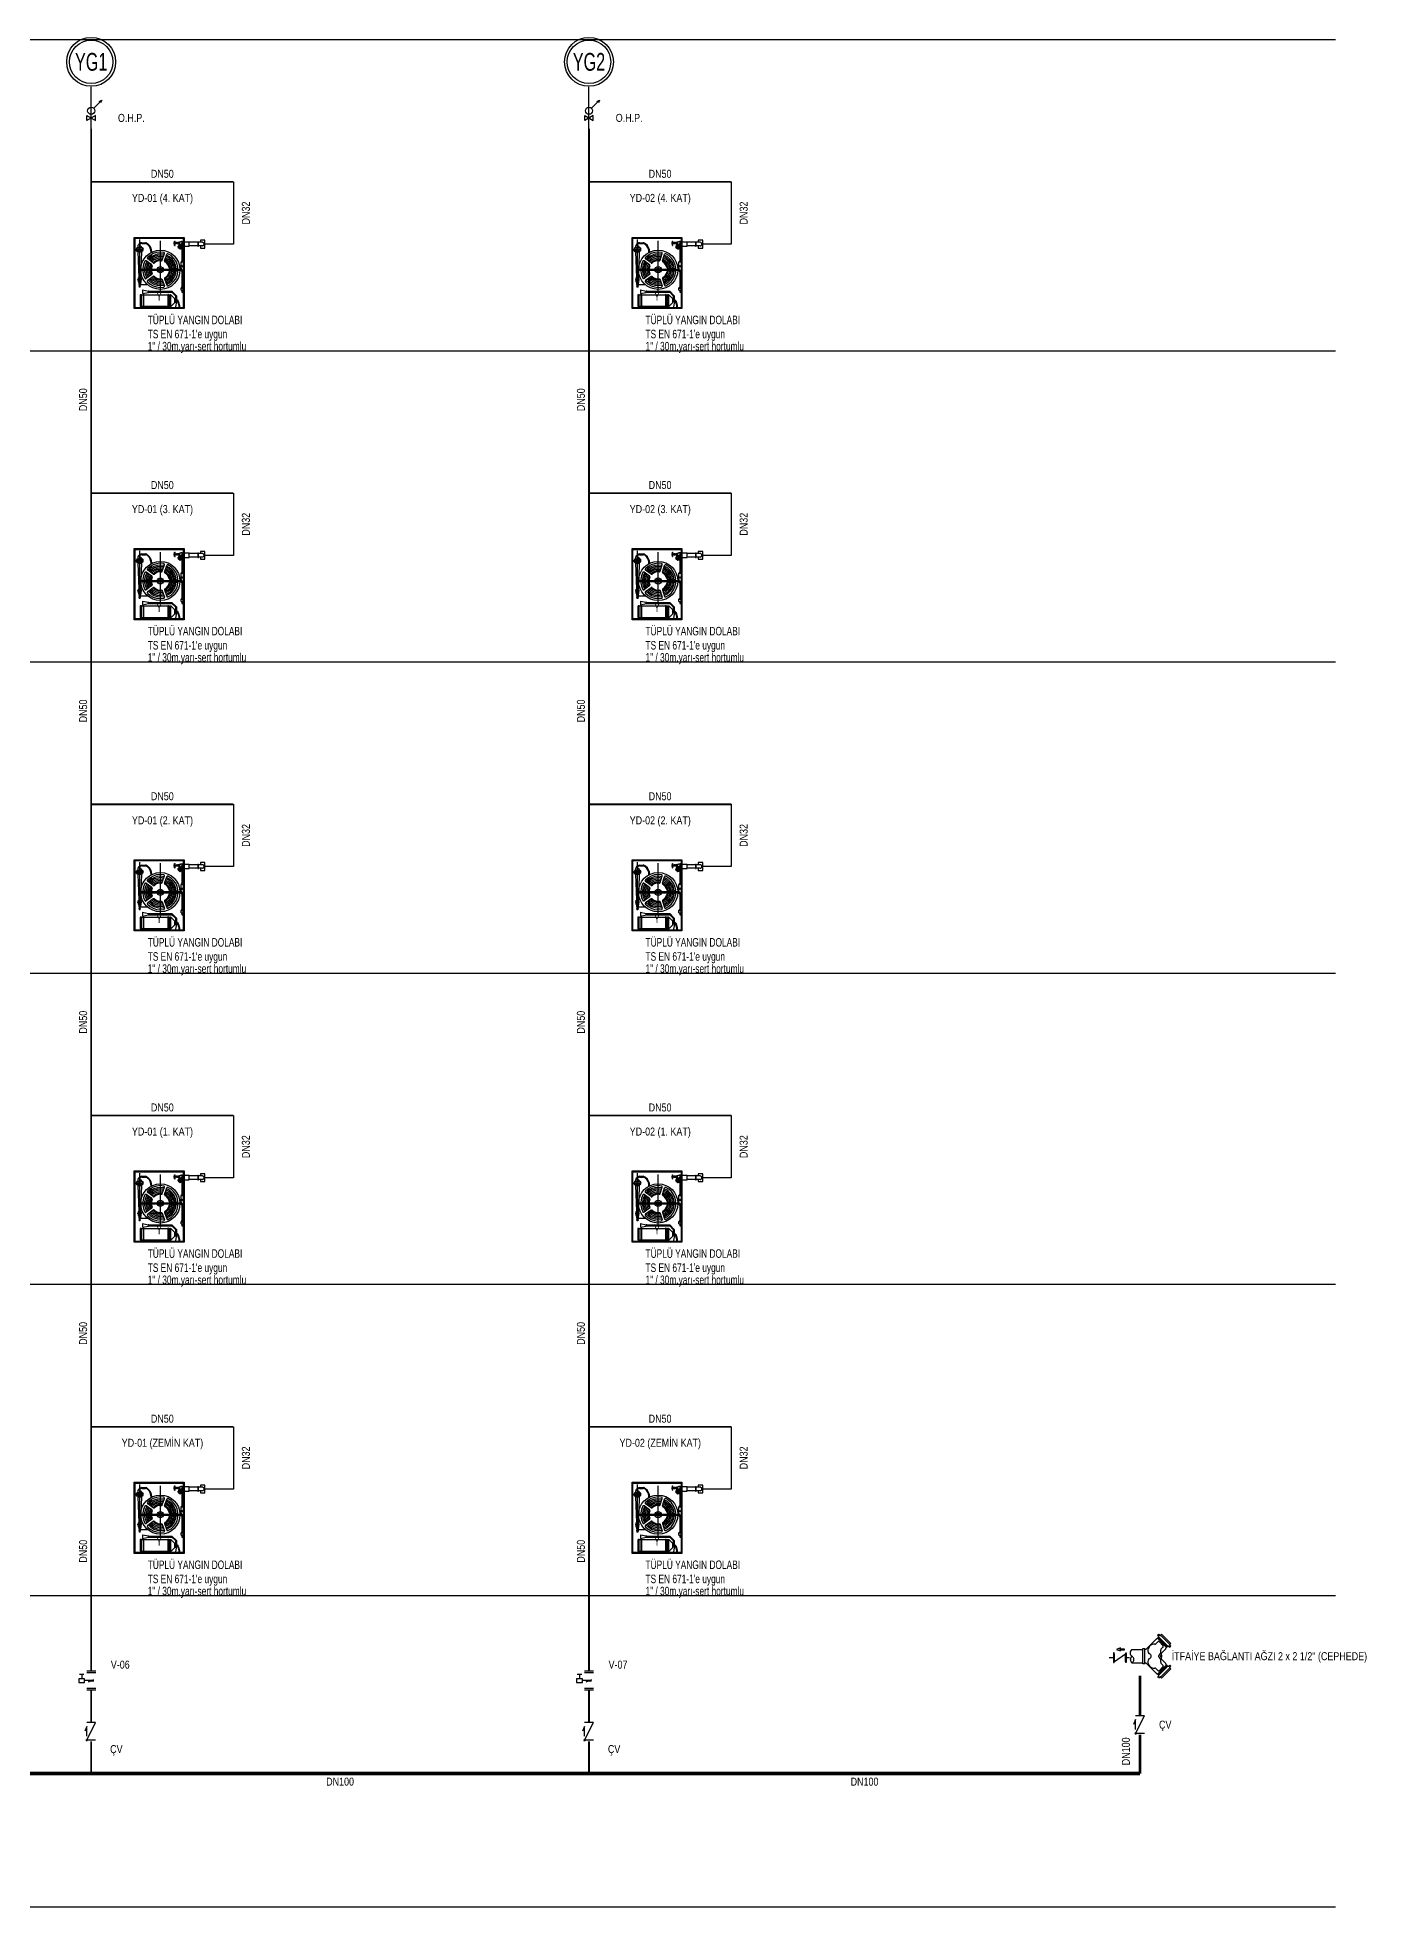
# Model space of a CAD drawing. Header units: centimetres. Extents: x -580 to 3890, y -1115 to 2015.
# Drawn here: x 1619 to 3115, y -351 to 1752 of the extents above; entities that cross this region are included whole.
import ezdxf
from ezdxf.enums import TextEntityAlignment as Align

# ---------------------------------------------------------------- set-up
doc = ezdxf.new("R2010")
doc.units = ezdxf.units.CM
for name, color, linetype in [('MTY-PISSU-KOLONNO', 211, 'Continuous'), ('MTY-VANA', 1, 'Continuous'), ('ROTAS-YANGIN-ANA-BORU', 1, 'Continuous'), ('ROTAS-YANGIN-DOLAP-BORU', 1, 'Continuous'), ('ROTAS-YANGIN-SEMA-BALON', 6, 'Continuous'), ('ROTAS-YANGIN-SEMA-CAP', 3, 'Continuous'), ('ROTAS-YANGIN-SEMA-KAT', 8, 'Continuous'), ('ROTAS-YANGIN-SEMA-NO', 1, 'Continuous'), ('ROTAS-YANGIN-SEMA-YAZI', 7, 'Continuous'), ('ROTAS-YANGIN-SEMBOL', 10, 'Continuous')]:
    doc.layers.add(name, color=color, linetype=linetype)
doc.styles.add('ANOTATIVO', font='arial.ttf')
doc.styles.add('CAP', font='wturkce.SHX', dxfattribs={"width": 0.65})
doc.styles.add('ROTAS', font='arial.ttf')

# ---------------------------------------------------------------- blocks, each defined once
blk = doc.blocks.new('MTY-CEKVALF VANA')
at = {"layer": 'MTY-VANA'}
h = blk.add_hatch(color=256, dxfattribs=at)
edge = h.paths.add_edge_path()
edge.add_arc((-10, 5), 1.41, 180, 540, ccw=False)
for p, q in [((-10, -5), (-10, 5)), ((-10, 5), (10, -5)), ((-5.6, 5), (5.6, 5)), ((5.6, 5), (0, 7.3)), ((10, -5), (10, 5))]:
    blk.add_line(p, q, dxfattribs=at)
at = {"layer": 'MTY-VANA', "style": 'CAP', "width": 0.65}
blk.add_attdef('CAP', text='', height=5, rotation=153.4349, dxfattribs=at).set_placement((0, 0), align=Align.CENTER)
blk = doc.blocks.new('MTY-IZLENEBILIR KELEBEK VANA')
at = {"layer": 'MTY-VANA', "linetype": 'Continuous'}
for p, q in [((-10.7, -5.1), (-10.7, 4.9)), ((-10.7, -5.1), (-10.7, 4.9)), ((-10.7, -5.1), (-10.7, 4.9)), ((-10.7, -5.1), (-10.7, 4.9)), ((-8.7, -5.1), (-8.7, 4.9)), ((-8.7, -5.1), (-8.7, 4.9)), ((-8.7, -5.1), (-8.7, 4.9)), ((-8.7, -5.1), (-8.7, 4.9)), ((0, 0), (0, 7.4)), ((0, 0), (0, 7.4)), ((0, 0), (0, 7.4)), ((0, 0), (0, 7.4)), ((8.7, -5.1), (8.7, 4.9)), ((8.7, -5.1), (8.7, 4.9)), ((8.7, -5.1), (8.7, 4.9)), ((8.7, -5.1), (8.7, 4.9)), ((10.7, -5.1), (10.7, 4.9)), ((10.7, -5.1), (10.7, 4.9)), ((10.7, -5.1), (10.7, 4.9)), ((10.7, -5.1), (10.7, 4.9))]:
    blk.add_line(p, q, dxfattribs=at)
at = {"layer": 'MTY-VANA'}
for p, q in [((-1.2, 3.1), (1.2, -3.1)), ((-1.2, 3.1), (1.2, -3.1)), ((-1.2, 3.1), (1.2, -3.1)), ((7, 10.6), (2.2, 10.6)), ((7, 10.6), (2.2, 10.6)), ((7, 10.6), (2.2, 10.6)), ((7, 10.6), (2.2, 10.6)), ((7, 8.2), (7, 13.1)), ((7, 8.2), (7, 13.1)), ((7, 8.2), (7, 13.1)), ((7, 8.2), (7, 13.1))]:
    blk.add_line(p, q, dxfattribs=at)
blk.add_lwpolyline([(-2.2, 13.9), (-2.2, 7.4), (2.2, 7.4), (2.2, 13.9)], close=True, dxfattribs=at)
blk.add_lwpolyline([(-2.2, 13.9), (-2.2, 7.4), (2.2, 7.4), (2.2, 13.9)], close=True, dxfattribs=at)
blk.add_lwpolyline([(-2.2, 13.9), (-2.2, 7.4), (2.2, 7.4), (2.2, 13.9)], close=True, dxfattribs=at)
blk.add_lwpolyline([(-2.2, 13.9), (-2.2, 7.4), (2.2, 7.4), (2.2, 13.9)], close=True, dxfattribs=at)
at = {"layer": 'MTY-VANA', "linetype": 'Continuous'}
blk.add_trace([(-1.2, 3.1), (1.2, 3.1), (-1.2, -3.1), (1.2, -3.1)], dxfattribs=at)
blk.add_trace([(-1.2, 3.1), (1.2, 3.1), (-1.2, -3.1), (1.2, -3.1)], dxfattribs=at)
blk.add_trace([(-1.2, 3.1), (1.2, 3.1), (-1.2, -3.1), (1.2, -3.1)], dxfattribs=at)
blk.add_trace([(-1.2, 3.1), (1.2, 3.1), (-1.2, -3.1), (1.2, -3.1)], dxfattribs=at)
at = {"layer": 'MTY-VANA', "style": 'CAP', "width": 0.65}
blk.add_attdef('CAP', text='', height=5, rotation=270, dxfattribs=at).set_placement((0, 0), align=Align.CENTER)
blk = doc.blocks.new('ROTAS-YANGIN-DOLABI-KOLON')
for p, q in [((-24.3, 19), (-25, 17.9)), ((-25, 17.9), (-19.9, 17.9)), ((-25, 16.8), (-25, 17.9)), ((-25, 17.4), (-19.9, 17.4)), ((-25, 16.8), (-19.9, 16.8)), ((-25, 16.8), (-25, 16.8)), ((-24.1, 15.8), (-24.6, 16.7)), ((-24.3, 19), (-20.6, 19)), ((-24.1, 15.8), (-20.9, 15.8)), ((-23.9, 19.8), (-23.9, 19)), ((-23.9, 15.8), (-23.1, -3.5)), ((-22.7, 17.9), (-22.7, 19)), ((-22.7, 15.8), (-22.7, 16.8)), ((-22.4, -11), (-22.4, 25)), ((-22.1, 17.9), (-22.1, 19)), ((-22.1, 15.8), (-22.1, 16.8)), ((-21.1, 15.8), (-21.7, -3.5)), ((-21.1, 19.4), (-21.1, 19)), ((-20.9, 22.7), (-18.1, 22.7)), ((-20.9, 22.1), (-18.1, 22.1)), ((-20.9, 22.1), (-20.9, 22.1)), ((-20.9, 15.8), (-20.3, 16.7)), ((-20.6, 19), (-19.9, 17.9)), ((-19.9, 16.8), (-19.9, 17.9)), ((-19.9, 16.8), (-19.9, 16.8)), ((-6.9, -14), (-6.9, 24.1)), ((-5.5, 9.7), (-3.9, 14.6)), ((3.5, 21.8), (3.5, 22.8)), ((3.8, 22.8), (3.5, 22.8)), ((3.8, 21.8), (3.5, 21.8)), ((3.8, 20.7), (3.8, 23.9)), ((3.8, 23.9), (4.2, 23.9)), ((3.8, 21.8), (3.8, 22.8)), ((3.8, 20.7), (4.2, 20.7)), ((4.2, 20.7), (4.2, 23.9)), ((4.5, 22.8), (4.2, 22.8)), ((4.5, 21.8), (4.2, 21.8)), ((4.5, 21.8), (4.5, 22.8)), ((5.2, 22.5), (4.5, 22.5)), ((5.2, 22), (4.5, 22)), ((5.5, 22.8), (5.2, 22.8)), ((5.2, 21.8), (5.2, 22.8)), ((5.5, 21.8), (5.2, 21.8)), ((5.5, 21.8), (5.5, 22.8)), ((6, 22.6), (5.5, 22.6)), ((6, 21.9), (5.5, 21.9)), ((6, 21.8), (6, 22.8)), ((6.6, 22.8), (6, 22.8)), ((6.6, 21.8), (6, 21.8)), ((6.4, 20.1), (6.6, 20.3)), ((6.4, 20.1), (8.7, 18.2)), ((6.4, 20.1), (6.4, 20.1)), ((6.4, 19.2), (6.5, 19.9)), ((6.4, 19.2), (7.9, 18)), ((6.5, 19), (6.6, 19.1)), ((6.6, 23), (7.9, 23)), ((6.6, 21.6), (6.6, 23)), ((6.6, 21.6), (7.7, 21.6)), ((6.6, 20.3), (9, 18.4)), ((6.7, 20.5), (6.9, 20.7)), ((6.7, 20.5), (9.1, 18.5)), ((6.7, 20.2), (6.9, 20.4)), ((7.6, 21), (6.9, 20.7)), ((6.9, 20.7), (9.3, 18.8)), ((7.1, 21.3), (7.1, 23.3)), ((7.1, 23.3), (7.7, 23.3)), ((7.1, 21.3), (7.7, 21.3)), ((7.1, 18.7), (7.5, 19.2)), ((7.3, 18.5), (7.7, 19)), ((7.4, 21.3), (7.4, 23.3)), ((7.6, 21), (9.4, 19.5)), ((7.7, 21.3), (7.7, 23.3)), ((7.7, 18.1), (7.7, 18.1)), ((7.9, 18), (8.5, 18.2)), ((8, 19.8), (8.4, 20.3)), ((8.2, 19.6), (8.6, 20.1)), ((8.7, 21.8), (8.7, 20.1)), ((8.7, 21.8), (10.3, 21.8)), ((8.7, 18.1), (9, 18.4)), ((8.7, 18.2), (8.7, 18.1)), ((8.8, 18.5), (8.9, 18.6)), ((9.1, 18.5), (9.3, 18.8)), ((9.3, 23.1), (9.8, 23.1)), ((9.3, 23.1), (9.3, 21.8)), ((9.4, 19.5), (9.3, 18.8)), ((9.3, 19.3), (9.3, 9)), ((9.8, 23.1), (9.8, 21.8)), ((9.8, 19.3), (9.8, 9)), ((10.1, 23), (9.9, 23)), ((10.1, 19.2), (10.1, 24.1)), ((10.1, 24.1), (10.3, 24.1)), ((10.3, 19.2), (10.1, 19.2)), ((10.3, 24.1), (10.3, 19.2)), ((10.3, 21.8), (10.3, 20.1)), ((21.1, 23), (14.8, 23)), ((21.1, 20.3), (14.8, 20.3)), ((24.7, 23), (21.7, 23)), ((24.7, 20.3), (21.7, 20.3)), ((-22.4, 2.8), (8.7, 2.8)), ((-22.4, 2), (8.7, 2)), ((-22.1, 2.4), (9.6, 2.4)), ((-13.3, 6), (-17.5, 9)), ((-12.2, 7.5), (-16.4, 10.5)), ((-3.7, 9.1), (-2.1, 14)), ((0.5, 3.3), (5.6, 3.3)), ((0.5, 1.5), (5.6, 1.5)), ((8.7, 3.5), (8.7, 8.2)), ((8.7, 3.5), (8.7, 1.8)), ((9.3, 1), (9.3, -10.6)), ((9.8, 1), (9.8, -10.6)), ((10.3, 8.2), (10.3, 1.8)), ((-23.7, -5.3), (-23.7, -4.8)), ((-23.7, -5.1), (-21.1, -5.1)), ((-23.5, -4.5), (-21.3, -4.5)), ((-23.5, -5.6), (-21.3, -5.6)), ((-23.4, -4), (-23.4, -3.7)), ((-23.4, -4), (-21.4, -4)), ((-23.4, -4), (-21.4, -4)), ((-23.4, -4.5), (-23.4, -4)), ((-23.4, -4.5), (-21.4, -4.5)), ((-23.4, -6.7), (-23.4, -5.6)), ((-23.4, -6.7), (-21.4, -6.7)), ((-23.4, -6.7), (-22.8, -9.3)), ((-23.1, -3.5), (-21.7, -3.5)), ((-22.8, -9.3), (-23.1, -10)), ((-23.1, -10), (-21.7, -10)), ((-23.1, -10), (-22.9, -10.4)), ((-22.9, -10.4), (-22, -10.4)), ((-22.8, -9.3), (-22, -9.3)), ((-22, -9.3), (-21.4, -6.7)), ((-21.7, -10), (-22, -9.3)), ((-22, -10.4), (-21.7, -10)), ((-21.9, -8.7), (-16.5, -8.7)), ((-21.4, -4), (-21.4, -3.7)), ((-21.4, -4.5), (-21.4, -4)), ((-21.4, -6.7), (-21.4, -5.6)), ((-21.1, -5.3), (-21.1, -4.8)), ((-20.2, -12.7), (-20.2, -15.5)), ((-20.2, -12.7), (-15.8, -13.6)), ((-13.3, -1.1), (-17.5, -4.2)), ((-12.2, -2.7), (-16.4, -5.7)), ((-15.8, -13.6), (-15.8, -14.6)), ((-5.7, -4.3), (-3.9, -9.7)), ((-3.7, -4.3), (-2.1, -9.2)), ((8.7, -13), (8.7, -11.3)), ((8.7, -13), (10.3, -13)), ((9.3, -13), (9.3, -14.5)), ((9.8, -13), (9.8, -14.5)), ((10.3, -13), (10.3, -11.3)), ((-20.2, -15.5), (-15.8, -14.6)), ((4, -21.3), (4, -20.2)), ((4, -20.2), (5.3, -20.2)), ((5.3, -21.3), (4, -21.3)), ((5.2, -20), (4.4, -20)), ((5.3, -20.2), (5.3, -21.3)), ((9.3, -14.5), (9.8, -14.5))]:
    blk.add_line(p, q)
for points in [[(10.9, 26.7), (10.9, -26.7), (-26.5, -26.7), (-26.5, 26.7), (10.9, 26.7)], [(10.3, 26.1), (10.3, -26.1), (-25.9, -26.1), (-25.9, 26.1), (10.3, 26.1)], [(-24.6, 16.7), (-24.7, 16.7), (-24.8, 16.8), (-24.9, 16.8), (-25, 16.8)], [(-20.9, 22.7), (-21.6, 22.5), (-22.3, 22.2), (-22.9, 21.8), (-23.4, 21.2), (-23.7, 20.5), (-23.9, 19.8)], [(-21.7, 21.9), (-21.9, 21.8), (-22, 21.7), (-22.2, 21.5), (-22.3, 21.4), (-22.3, 21.1), (-22.3, 20.9), (-22.3, 20.7), (-22.2, 20.5), (-22.1, 20.3), (-22, 20.2), (-21.8, 20.1), (-21.6, 20), (-21.4, 20)], [(-20.9, 22.1), (-21.1, 22.1), (-21.3, 22.1), (-21.5, 22), (-21.7, 21.9)], [(-21.1, 19.4), (-21.1, 19.5), (-21.1, 19.7), (-21.2, 19.8), (-21.3, 19.9), (-21.4, 20)], [(-19.9, 16.8), (-20, 16.8), (-20.1, 16.8), (-20.2, 16.7), (-20.3, 16.7)], [(-16.3, 21.8), (-16.7, 22.1), (-17.1, 22.4), (-17.6, 22.6), (-18.1, 22.7)], [(-16.6, 21.4), (-17, 21.7), (-17.3, 21.9), (-17.7, 22), (-18.1, 22.1)], [(-13.8, 15.4), (-14, 17.1), (-14.5, 18.7), (-15.4, 20.2), (-16.6, 21.4)], [(-4.4, 15.4), (-7, 15.7), (-9.7, 15.3), (-12.2, 14.5), (-14.5, 13.2), (-16.5, 11.5)], [(-13.2, 15.7), (-13.5, 17.4), (-14.1, 19.1), (-15, 20.6), (-16.3, 21.8)], [(-4.1, 14), (-6.7, 14.3), (-9.3, 14.1), (-11.8, 13.2), (-14.1, 11.9)], [(-3.9, 14.6), (-3.9, 14.7), (-3.9, 14.8), (-3.9, 15), (-4, 15.1), (-4, 15.2), (-4.1, 15.3), (-4.3, 15.4), (-4.4, 15.4)], [(-1.2, 14.4), (-1.3, 14.4), (-1.5, 14.4), (-1.6, 14.4), (-1.7, 14.4), (-1.9, 14.3), (-2, 14.2), (-2.1, 14.1), (-2.1, 14)], [(6.3, 4.1), (5.7, 6.7), (4.6, 9.1), (3, 11.2), (1.1, 13), (-1.2, 14.4)], [(6.5, 19.9), (6.5, 19.9), (6.5, 20), (6.5, 20), (6.4, 20.1)], [(7.9, 20.7), (8, 20.8), (8, 20.9), (8.1, 21), (8.1, 21.1), (8.1, 21.2), (8, 21.3), (8, 21.4), (7.9, 21.5), (7.8, 21.6), (7.7, 21.6)], [(9.9, 23), (9.8, 23.2), (9.5, 23.3), (9.3, 23.4), (9, 23.5), (8.8, 23.5), (8.5, 23.4), (8.3, 23.3), (8, 23.2), (7.9, 23)], [(9.3, 21.1), (9.2, 21.2), (9.1, 21.3), (8.9, 21.4), (8.8, 21.5), (8.6, 21.5), (8.4, 21.4)], [(8.7, 18.2), (8.7, 18.2), (8.6, 18.2), (8.6, 18.2), (8.5, 18.2)], [(8.7, 20.1), (8.7, 19.9), (8.8, 19.8), (8.9, 19.6), (9, 19.5), (9.1, 19.4), (9.3, 19.3), (9.4, 19.3), (9.6, 19.3), (9.8, 19.3), (9.9, 19.4), (10.1, 19.5), (10.2, 19.6), (10.3, 19.8), (10.3, 19.9), (10.3, 20.1)], [(10.1, 21.4), (9.7, 21.1), (9.5, 20.7), (9.2, 20.2), (9.1, 19.8)], [(10.9, 23.2), (10.9, 20.1), (14.8, 20.1), (14.8, 23.2), (10.9, 23.2)], [(21.1, 23.2), (21.1, 20.1), (21.7, 20.1), (21.7, 23.2), (21.1, 23.2)], [(23.2, 20.3), (23.2, 18.7), (26.5, 18.7), (26.5, 24.6), (23.2, 24.6)], [(23.2, 24.6), (23.2, 23)], [(24.7, 20.3), (25, 20.4), (25.2, 20.5), (25.5, 20.7), (25.6, 20.9), (25.8, 21.1), (25.9, 21.4), (25.9, 21.7), (25.9, 21.9), (25.8, 22.2), (25.6, 22.4), (25.5, 22.6), (25.2, 22.8), (25, 22.9), (24.7, 23)], [(-18.5, 8.8), (-19.5, 6.3), (-20, 3.7), (-20, 1.1), (-19.5, -1.5), (-18.5, -3.9)], [(-17, 8.6), (-18.1, 6.3), (-18.7, 3.7), (-18.7, 1.1), (-18.1, -1.4), (-17, -3.8)], [(-17.5, 9), (-17.6, 9.1), (-17.8, 9.1), (-17.9, 9.1), (-18, 9.1), (-18.2, 9.1), (-18.3, 9), (-18.4, 8.9), (-18.5, 8.8)], [(-16.1, 8), (-17.1, 5.9), (-17.6, 3.6), (-17.6, 1.2), (-17.1, -1.1), (-16.1, -3.2)], [(-16.5, 11.5), (-16.6, 11.4), (-16.6, 11.3), (-16.7, 11.1), (-16.7, 11), (-16.6, 10.8), (-16.6, 10.7), (-16.5, 10.6), (-16.4, 10.5)], [(-15.3, 7.4), (-16.1, 5.5), (-16.6, 3.5), (-16.6, 1.4), (-16.1, -0.7), (-15.3, -2.6)], [(-15.5, 10.6), (-15.6, 10.5), (-15.7, 10.4), (-15.8, 10.3), (-15.9, 10.1)], [(-15.5, 10.6), (-15, 11.3), (-14.6, 12), (-14.3, 12.8), (-14, 13.5)], [(-14.4, 6.7), (-15.1, 5.1), (-15.5, 3.3), (-15.5, 1.5), (-15.1, -0.3), (-14.4, -1.9)], [(-15.1, 10.3), (-14.5, 11.1), (-14, 12), (-13.6, 12.9), (-13.4, 13.9)], [(-4.4, 13), (-6.7, 13.3), (-9.1, 13), (-11.3, 12.3), (-13.3, 11.1), (-15, 9.5)], [(-13.5, 6.1), (-14.2, 4.7), (-14.5, 3.2), (-14.5, 1.6), (-14.2, 0.1), (-13.5, -1.3)], [(-4.7, 12), (-6.8, 12.2), (-8.9, 12), (-10.9, 11.3), (-12.6, 10.3), (-14.2, 8.9)], [(-13.1, 5.2), (-13.6, 3.8), (-13.7, 2.4), (-13.6, 1), (-13.1, -0.3)], [(-5.1, 10.9), (-6.9, 11.1), (-8.7, 10.9), (-10.4, 10.4), (-12, 9.5), (-13.3, 8.3)], [(-13.1, 5.2), (-13.1, 5.3), (-13.1, 5.5), (-13.1, 5.6), (-13.1, 5.7), (-13.2, 5.9), (-13.3, 6)], [(-5.4, 9.9), (-6.9, 10.1), (-8.5, 9.9), (-9.9, 9.4), (-11.3, 8.6), (-12.4, 7.6)], [(-12.2, 7.5), (-12.1, 7.4), (-12, 7.4), (-11.8, 7.4), (-11.7, 7.4), (-11.5, 7.4), (-11.4, 7.5)], [(-6.2, 9.2), (-7.6, 9.2), (-9, 8.9), (-10.3, 8.3), (-11.4, 7.5)], [(-6.2, 9.2), (-6, 9.2), (-5.9, 9.3), (-5.8, 9.3), (-5.6, 9.4), (-5.5, 9.5), (-5.5, 9.7)], [(-3.7, 9.1), (-3.7, 9), (-3.7, 8.8), (-3.7, 8.7), (-3.6, 8.5), (-3.5, 8.4), (-3.4, 8.3)], [(0.7, 3.3), (0.4, 4.9), (-0.3, 6.3), (-1.2, 7.5), (-2.3, 8.5), (-3.6, 9.3)], [(-3.6, -4.5), (-2.3, -3.7), (-1.2, -2.7), (-0.3, -1.4), (0.4, 0), (0.7, 1.5)], [(-0.2, 3.9), (-0.6, 5.2), (-1.3, 6.4), (-2.3, 7.5), (-3.4, 8.3)], [(-3.4, -3.5), (-2.3, -2.7), (-1.3, -1.6), (-0.6, -0.4), (-0.2, 1)], [(1.8, 3.3), (1.4, 5.1), (0.7, 6.8), (-0.4, 8.2), (-1.7, 9.4), (-3.3, 10.4)], [(-3.3, -5.5), (-1.7, -4.6), (-0.4, -3.4), (0.7, -1.9), (1.4, -0.3), (1.8, 1.5)], [(2.9, 3.3), (2.4, 5.4), (1.6, 7.3), (0.4, 9), (-1.2, 10.3), (-3, 11.4)], [(-3, -6.6), (-1.2, -5.5), (0.4, -4.1), (1.6, -2.5), (2.4, -0.6), (2.9, 1.5)], [(3.9, 3.3), (3.5, 5.6), (2.5, 7.8), (1.2, 9.7), (-0.6, 11.3), (-2.6, 12.4)], [(-2.6, -7.6), (-0.6, -6.4), (1.2, -4.9), (2.5, -3), (3.5, -0.8), (3.9, 1.5)], [(5, 3.3), (4.5, 5.9), (3.5, 8.3), (1.9, 10.4), (0, 12.2), (-2.3, 13.4)], [(-2.3, -8.6), (0, -7.3), (1.9, -5.6), (3.5, -3.5), (4.5, -1.1), (5, 1.5)], [(-1.2, -9.6), (1.1, -8.2), (3, -6.4), (4.6, -4.3), (5.7, -1.9), (6.3, 0.7)], [(-0.2, 3.9), (-0.1, 3.7), (-0.1, 3.6), (0.1, 3.5), (0.2, 3.4), (0.3, 3.4), (0.5, 3.3)], [(0.5, 1.5), (0.3, 1.5), (0.2, 1.4), (0.1, 1.3), (-0.1, 1.2), (-0.1, 1.1), (-0.2, 1)], [(5.6, 3.3), (5.8, 3.4), (5.9, 3.4), (6, 3.5), (6.1, 3.6), (6.2, 3.7), (6.2, 3.8), (6.3, 4), (6.3, 4.1)], [(6.3, 0.7), (6.3, 0.9), (6.2, 1), (6.2, 1.1), (6.1, 1.3), (6, 1.3), (5.9, 1.4), (5.8, 1.5), (5.6, 1.5)], [(10.3, 8.2), (10.3, 8.4), (10.3, 8.5), (10.2, 8.7), (10.1, 8.8), (9.9, 8.9), (9.8, 9), (9.6, 9), (9.4, 9), (9.3, 9), (9.1, 8.9), (9, 8.8), (8.9, 8.7), (8.8, 8.5), (8.7, 8.4), (8.7, 8.2)], [(8.7, 1.8), (8.7, 1.6), (8.8, 1.5), (8.9, 1.3), (9, 1.2), (9.1, 1.1), (9.3, 1), (9.4, 1), (9.6, 1), (9.8, 1), (9.9, 1.1), (10.1, 1.2), (10.2, 1.3), (10.3, 1.5), (10.3, 1.6), (10.3, 1.8)], [(-23.5, -4.5), (-23.5, -4.5), (-23.6, -4.6), (-23.6, -4.6), (-23.7, -4.6), (-23.7, -4.7), (-23.7, -4.7), (-23.7, -4.8)], [(-23.7, -5.3), (-23.7, -5.4), (-23.7, -5.4), (-23.7, -5.5), (-23.6, -5.5), (-23.6, -5.6), (-23.5, -5.6), (-23.5, -5.6)], [(-23.1, -3.5), (-23.2, -3.5), (-23.3, -3.5), (-23.3, -3.5), (-23.4, -3.6), (-23.4, -3.6), (-23.4, -3.7), (-23.4, -3.7)], [(-21.4, -3.7), (-21.4, -3.7), (-21.4, -3.6), (-21.5, -3.6), (-21.5, -3.5), (-21.6, -3.5), (-21.6, -3.5), (-21.7, -3.5)], [(-21.1, -4.8), (-21.1, -4.7), (-21.1, -4.7), (-21.1, -4.6), (-21.2, -4.6), (-21.2, -4.6), (-21.3, -4.5), (-21.3, -4.5)], [(-21.3, -5.6), (-21.3, -5.6), (-21.2, -5.6), (-21.2, -5.5), (-21.1, -5.5), (-21.1, -5.4), (-21.1, -5.4), (-21.1, -5.3)], [(-18.5, -3.9), (-18.4, -4.1), (-18.3, -4.2), (-18.2, -4.2), (-18, -4.3), (-17.9, -4.3), (-17.8, -4.3), (-17.6, -4.2), (-17.5, -4.2)], [(-16.4, -5.7), (-16.5, -5.8), (-16.6, -5.9), (-16.6, -6), (-16.7, -6.1), (-16.7, -6.3), (-16.6, -6.4), (-16.6, -6.6), (-16.5, -6.7)], [(-16.5, -6.7), (-14.5, -8.4), (-12.2, -9.7), (-9.7, -10.5), (-7, -10.8), (-4.4, -10.6)], [(-15.9, -5.3), (-14, -7.1), (-11.8, -8.4), (-9.3, -9.2), (-6.7, -9.5), (-4.1, -9.2)], [(-15.5, -13.5), (-15.5, -14.7), (-15.8, -14.7), (-15.8, -13.5), (-15.5, -13.5)], [(-15.5, -13.7), (1.8, -13.7), (5.2, -17.1), (5.2, -20.2)], [(-15, -4.7), (-13.3, -6.3), (-11.3, -7.5), (-9.1, -8.2), (-6.7, -8.4), (-4.4, -8.1)], [(-14.2, -4.1), (-12.6, -5.5), (-10.9, -6.5), (-8.9, -7.1), (-6.8, -7.4), (-4.7, -7.1)], [(-13.3, -1.1), (-13.2, -1), (-13.1, -0.9), (-13.1, -0.8), (-13.1, -0.6), (-13.1, -0.5), (-13.1, -0.3)], [(-13.3, -3.4), (-12, -4.6), (-10.4, -5.5), (-8.7, -6.1), (-6.9, -6.3), (-5.1, -6.1)], [(-12.4, -2.8), (-11.3, -3.8), (-9.9, -4.6), (-8.5, -5.1), (-6.9, -5.2), (-5.4, -5.1)], [(-11.4, -2.7), (-11.5, -2.6), (-11.7, -2.6), (-11.8, -2.5), (-12, -2.5), (-12.1, -2.6), (-12.2, -2.7)], [(-11.4, -2.7), (-10.1, -3.6), (-8.7, -4.2), (-7.2, -4.4), (-5.7, -4.3)], [(-4.4, -10.6), (-4.3, -10.6), (-4.1, -10.5), (-4, -10.4), (-4, -10.3), (-3.9, -10.2), (-3.9, -10), (-3.9, -9.9), (-3.9, -9.7)], [(-3.4, -3.5), (-3.5, -3.6), (-3.6, -3.7), (-3.7, -3.8), (-3.7, -4), (-3.7, -4.1), (-3.7, -4.3)], [(-2.1, -9.2), (-2.1, -9.3), (-2, -9.4), (-1.9, -9.5), (-1.7, -9.6), (-1.6, -9.6), (-1.5, -9.6), (-1.3, -9.6), (-1.2, -9.6)], [(10.3, -11.3), (10.3, -11.2), (10.3, -11), (10.2, -10.9), (10.1, -10.8), (9.9, -10.7), (9.8, -10.6), (9.6, -10.6), (9.4, -10.6), (9.3, -10.6), (9.1, -10.7), (9, -10.8), (8.9, -10.9), (8.8, -11), (8.7, -11.2), (8.7, -11.3)], [(-22, -16.4), (-22.1, -16.4), (-22.1, -25), (-22, -25)], [(-21.1, -16.3), (-22, -16.3), (-22, -25.1), (-21.1, -25.1), (-21.1, -16.3)], [(-21.1, -24.9), (1.3, -24.9), (4, -22.2), (4, -19.3), (1.3, -16.6), (-21.1, -16.6)], [(-19.8, -16.3), (-19.8, -25.2), (-19.7, -25.3), (-19.2, -25.3), (-19.2, -25.2), (-19.2, -16.3), (-19.2, -16.2), (-19.7, -16.2), (-19.8, -16.3)], [(-15.5, -14.5), (1.8, -14.5), (4.4, -17.1), (4.4, -20.2)], [(-1.4, -16.3), (-1.4, -25.2), (-1.3, -25.3), (-0.9, -25.3), (-0.8, -25.2), (-0.8, -16.3), (-0.9, -16.2), (-1.3, -16.2), (-1.4, -16.3)], [(0.8, -16.3), (0.8, -25.2), (0.7, -25.3), (0.2, -25.3), (0.2, -25.2), (0.2, -16.3), (0.2, -16.2), (0.7, -16.2), (0.8, -16.3)], [(4, -19.6), (4.4, -19.6), (4.4, -20.2)], [(4, -21.9), (4.4, -21.9), (4.4, -21.3)], [(5.3, -21.3), (4.5, -25.4), (4.6, -25.5), (4.8, -25.5), (4.8, -25.4), (5.5, -21.5)], [(4.8, -20.5), (4.6, -20.7), (4.6, -21.1)], [(5.3, -20.2), (5.7, -20.2), (6.5, -21.2), (7.4, -24.4), (7.4, -25.4), (7.4, -25.5), (7.2, -25.5), (7.1, -25.4), (7.1, -24.4), (6.4, -22.1)], [(6.4, -22.1), (5.3, -21.3)]]:
    blk.add_lwpolyline(points)
for centre, radius in [((-6.9, 2.4), 14.7), ((9.2, 20.1), 0.219), ((9.9, 20.1), 0.219), ((-6.9, 2.4), 2.31), ((-6.9, 2.4), 1.24), ((9.2, 8.2), 0.219), ((9.2, 1.8), 0.219), ((9.5, 5), 0.466), ((9.9, 8.2), 0.219), ((9.9, 1.8), 0.219), ((9.2, -11.4), 0.219), ((9.9, -11.4), 0.219), ((4.6, -20.7), 0.361)]:
    blk.add_circle(centre, radius)
at = {"style": 'ROTAS', "width": 0.7}
for s, height, p in [('Y', 6.72, (-10, -20.8)), ('TÜPLÜ YANGIN DOLABI', 6.4, (-16.4, -38.4)), ("TS EN 671-1'e uygun", 6.4, (-16.4, -49)), ('1" / 30m.yarı-sert hortumlu', 6.4, (-16.4, -58.1))]:
    blk.add_text(s, height=height, dxfattribs=at).set_placement(p)
at = {"style": 'ROTAS'}
blk.add_attdef('NO', text='', height=6, dxfattribs=at).set_placement((0, 29.7), align=Align.BOTTOM_CENTER)
blk = doc.blocks.new('ROTAS-PURJOR-SPRINKLER')
for p, q in [((1.4, 11.4), (6, 16)), ((0, 0), (0, 8))]:
    blk.add_line(p, q)
blk.add_lwpolyline([(4.5, 15.3), (6, 16), (5.3, 14.5)])
blk.add_lwpolyline([(-2.4, 4.6), (-2.4, 7.4), (2.4, 4.6), (2.4, 7.4)], close=True)
blk.add_circle((0, 10), 2)
blk = doc.blocks.new('MTY-KOLON NO')
at = {"layer": 'MTY-PISSU-KOLONNO', "color": 1, "linetype": 'Continuous', "ltscale": 100}
blk.add_circle((0, 0), 27.5, dxfattribs=at)
at = {"layer": 'MTY-PISSU-KOLONNO', "color": 7, "linetype": 'Continuous', "ltscale": 100}
blk.add_circle((0, 0), 24.5, dxfattribs=at)
at = {"style": 'ANOTATIVO', "width": 0.65}
blk.add_attdef('K', text='', height=20, dxfattribs=at).set_placement((0, 0), align=Align.MIDDLE_CENTER)
blk = doc.blocks.new('ROTAS-ITFAIYE-AGZI')
for p, q in [((15.7, 16.1), (17.5, 18)), ((16.4, 19.7), (17.5, 20.7)), ((16.4, 19.7), (17.5, 18.6)), ((17.1, 19), (18.1, 20.1)), ((17.5, 20.7), (18.6, 19.6)), ((17.5, 17.9), (26, 9.5)), ((19.2, 19.6), (19.2, 19.7)), ((-24.1, -5), (-24.1, 2.3)), ((-13.8, -5), (-13.8, 2.3)), ((-7.8, 6.2), (2.7, 6.2)), ((4.2, 7.3), (4.3, 7.1)), ((6, 7), (15, 16)), ((14.8, 11.6), (16.5, 13.3)), ((15.2, 16.1), (15.5, 16.1)), ((16.4, 16.8), (24.9, 8.2)), ((16.8, 17.2), (25.4, 8.7)), ((18.1, 13.3), (21.4, 10)), ((19.8, 6.8), (21.4, 8.4)), ((20.1, 2.9), (24.1, 6.9)), ((24.2, 7.1), (24.2, 7.4)), ((24.3, 7.6), (26.1, 9.4)), ((26.7, 9.4), (27.8, 8.3)), ((27.2, 9), (28.2, 10)), ((27.8, 11.1), (27.8, 11.1)), ((27.8, 10.4), (28.9, 9.3)), ((27.8, 8.3), (28.9, 9.3)), ((-28.9, -1.3), (-24.9, -1.3)), ((-12.9, -1.3), (-9.8, -1.3)), ((-7.8, -6.2), (2.7, -6.2)), ((4.2, -7.3), (4.3, -7.1)), ((6, -7), (15, -16)), ((14.8, -11.6), (16.5, -13.3)), ((15.2, -16.1), (15.5, -16.1)), ((15.7, -16.1), (17.5, -18)), ((16.4, -16.8), (24.9, -8.2)), ((16.8, -17.2), (25.4, -8.7)), ((17.5, -17.9), (26, -9.5)), ((18.1, -13.3), (21.4, -10)), ((19.8, -6.8), (21.4, -8.4)), ((20.1, -2.9), (24.1, -6.9)), ((24.2, -7.4), (24.2, -7.1)), ((24.3, -7.6), (26.1, -9.4)), ((26.7, -9.4), (27.8, -8.3)), ((27.2, -9), (28.2, -10)), ((27.8, -8.3), (28.9, -9.3)), ((27.8, -10.4), (28.9, -9.3)), ((27.8, -11.1), (27.8, -11.1)), ((16.4, -19.7), (17.5, -18.6)), ((17.1, -19), (18.1, -20.1)), ((17.5, -20.7), (18.6, -19.6)), ((19.2, -19.6), (19.2, -19.7))]:
    blk.add_line(p, q)
for points in [[(17.5, 18), (17.6, 18), (17.6, 18.1), (17.7, 18.2), (17.7, 18.3), (17.6, 18.4), (17.6, 18.5), (17.5, 18.6)], [(18.6, 19.6), (18.6, 19.6), (18.7, 19.5), (18.8, 19.5), (18.9, 19.5), (19, 19.5), (19.1, 19.6), (19.2, 19.6)], [(19.1, 19.8), (27.9, 11), (28.7, 11.8), (20, 20.6), (19.1, 19.8)], [(-24.4, 3.2), (-24.9, 3.2), (-24.9, -5.8), (-24.4, -5.8), (-24.4, 3.2)], [(-24.1, -5), (-13.8, 2.3)], [(-22.2, 6.3), (-18.2, 4.9), (-19, 6), (-14.5, 6), (-14.5, 6.6), (-19, 6.6), (-18.2, 7.8), (-22.2, 6.3)], [(-13.4, 3.2), (-12.9, 3.2), (-12.9, -5.8), (-13.4, -5.8), (-13.4, 3.2)], [(-7.8, 6.2), (-8.4, 5.6), (-8.9, 4.8), (-9.2, 4), (-9.3, 3.1), (-9.2, 2.2), (-8.9, 1.4), (-8.4, 0.6), (-7.8, 0)], [(2.7, -7.3), (2.7, 7.3), (4.2, 7.3), (4.2, -7.3), (2.7, -7.3)], [(4.3, 7.1), (4.5, 6.9), (4.7, 6.8), (4.9, 6.7), (5.1, 6.7), (5.4, 6.7), (5.6, 6.7), (5.8, 6.8), (6, 7)], [(13.9, 11.3), (12.6, 11.2), (11.4, 10.9), (10.2, 10.4), (9.2, 9.6), (8.4, 8.6), (7.8, 7.4), (7.4, 6.2), (7.4, 4.9), (7.6, 3.6), (8.1, 2.4)], [(8.1, -2.4), (8.6, -2.3), (9.1, -2.2), (9.5, -1.9), (9.9, -1.6), (10.2, -1.2), (10.4, -0.7), (10.5, -0.3), (10.5, 0.3), (10.4, 0.7), (10.2, 1.2), (9.9, 1.6), (9.5, 1.9), (9.1, 2.2), (8.6, 2.3), (8.1, 2.4)], [(13.9, 11.3), (14.2, 11.3), (14.4, 11.3), (14.6, 11.5), (14.8, 11.6)], [(15.2, 16.1), (15.2, 16.1), (15.1, 16.1), (15.1, 16), (15, 16)], [(15.5, 16.1), (15.6, 16.1), (15.6, 16.1), (15.7, 16.1), (15.7, 16.1)], [(18.1, 13.3), (17.9, 13.4), (17.7, 13.6), (17.5, 13.6), (17.2, 13.6), (16.9, 13.6), (16.7, 13.4), (16.5, 13.3)], [(17.4, 0.4), (17.3, 0.3), (17.3, 0.2), (17.2, 0.1), (17.2, 0), (17.2, -0.1), (17.3, -0.2), (17.3, -0.3), (17.4, -0.4)], [(17.4, 0.4), (18.3, 1.2), (18.9, 2.2), (19.4, 3.3), (19.6, 4.5), (19.5, 5.7)], [(19.8, 6.8), (19.6, 6.5), (19.5, 6.3), (19.5, 6), (19.5, 5.7)], [(20.1, 2.9), (20, 2.7), (19.9, 2.5), (19.8, 2.3), (19.8, 2.1)], [(19.8, 2.1), (19.8, 2.1), (19.8, 2.1), (19.8, 2), (19.8, 2)], [(19.8, -2), (20.1, -1.2), (20.3, -0.4), (20.3, 0.4), (20.1, 1.2), (19.8, 2)], [(21.4, 8.4), (21.6, 8.6), (21.7, 8.8), (21.7, 9.1), (21.7, 9.3), (21.7, 9.6), (21.6, 9.8), (21.4, 10)], [(24.1, 6.9), (24.2, 7), (24.2, 7), (24.2, 7), (24.2, 7.1)], [(24.3, 7.6), (24.2, 7.5), (24.2, 7.5), (24.2, 7.5), (24.2, 7.4)], [(26.7, 9.4), (26.7, 9.5), (26.6, 9.5), (26.5, 9.5), (26.4, 9.5), (26.3, 9.5), (26.2, 9.5), (26.1, 9.4)], [(27.8, 11.1), (27.7, 11), (27.7, 10.9), (27.6, 10.8), (27.6, 10.7), (27.7, 10.6), (27.7, 10.5), (27.8, 10.4)], [(-7.8, 0), (-8.4, -0.6), (-8.8, -1.4), (-9.1, -2.2), (-9.2, -3.1), (-9.1, -4), (-8.8, -4.8), (-8.4, -5.6), (-7.8, -6.2)], [(-7.6, -0.1), (-8.2, -0.7), (-8.6, -1.5), (-8.9, -2.3), (-9, -3.1), (-8.9, -3.9), (-8.6, -4.7), (-8.2, -5.5), (-7.6, -6.1)], [(-7.8, -6.2), (-7.2, -5.8), (-6.7, -5.4), (-6.3, -4.8), (-6, -4.1), (-5.8, -3.5), (-5.8, -2.7), (-6, -2.1), (-6.3, -1.4), (-6.7, -0.8), (-7.2, -0.4), (-7.8, 0)], [(6, -7), (5.8, -6.8), (5.6, -6.7), (5.4, -6.7), (5.1, -6.7), (4.9, -6.7), (4.7, -6.8), (4.5, -6.9), (4.3, -7.1)], [(8.1, -2.4), (7.6, -3.6), (7.4, -4.9), (7.4, -6.2), (7.8, -7.4), (8.4, -8.6), (9.2, -9.6), (10.2, -10.4), (11.4, -10.9), (12.6, -11.2), (13.9, -11.3)], [(14.8, -11.6), (14.6, -11.5), (14.4, -11.3), (14.2, -11.3), (13.9, -11.3)], [(15, -16), (15.1, -16), (15.1, -16.1), (15.2, -16.1), (15.2, -16.1)], [(15.7, -16.1), (15.7, -16.1), (15.6, -16.1), (15.6, -16.1), (15.5, -16.1)], [(16.5, -13.3), (16.7, -13.4), (16.9, -13.6), (17.2, -13.6), (17.5, -13.6), (17.7, -13.6), (17.9, -13.4), (18.1, -13.3)], [(19.5, -5.7), (19.6, -4.5), (19.4, -3.3), (18.9, -2.2), (18.3, -1.2), (17.4, -0.4)], [(19.1, -19.8), (27.9, -11), (28.7, -11.8), (20, -20.6), (19.1, -19.8)], [(19.5, -5.7), (19.5, -6), (19.5, -6.3), (19.6, -6.5), (19.8, -6.8)], [(19.5, -5.7), (19.5, -6), (19.5, -6.3), (19.6, -6.5), (19.8, -6.8)], [(19.8, -2), (19.8, -2), (19.8, -2.1), (19.8, -2.1), (19.8, -2.1)], [(19.8, -2.1), (19.8, -2.3), (19.9, -2.5), (20, -2.7), (20.1, -2.9)], [(21.4, -10), (21.6, -9.8), (21.7, -9.6), (21.7, -9.3), (21.7, -9.1), (21.7, -8.8), (21.6, -8.6), (21.4, -8.4)], [(24.2, -7.1), (24.2, -7), (24.2, -7), (24.2, -7), (24.1, -6.9)], [(24.2, -7.4), (24.2, -7.5), (24.2, -7.5), (24.2, -7.5), (24.3, -7.6)], [(26.1, -9.4), (26.2, -9.5), (26.3, -9.5), (26.4, -9.5), (26.5, -9.5), (26.6, -9.5), (26.7, -9.5), (26.7, -9.4)], [(27.8, -10.4), (27.7, -10.5), (27.7, -10.6), (27.6, -10.7), (27.6, -10.8), (27.7, -10.9), (27.7, -11), (27.8, -11.1)], [(17.5, -18.6), (17.6, -18.5), (17.6, -18.4), (17.7, -18.3), (17.7, -18.2), (17.6, -18.1), (17.6, -18), (17.5, -18)], [(19.2, -19.6), (19.1, -19.6), (19, -19.5), (18.9, -19.5), (18.8, -19.5), (18.7, -19.5), (18.6, -19.6), (18.6, -19.6)]]:
    blk.add_lwpolyline(points)
blk.add_circle((19.5, 0), 0.553)
at = {"style": 'ROTAS'}
blk.add_attdef('NO', text='', height=6, dxfattribs=at).set_placement((0, 23.7), align=Align.BOTTOM_CENTER)

msp = doc.modelspace()

# ---------------------------------------------------------------- linework, layer by layer
at = {"layer": 'ROTAS-YANGIN-ANA-BORU'}
for points, const_width in [([(2860, -135), (2860, -90)], 3), ([(2860, -200), (2860, -156.4)], 3), ([(700, -200), (1680, -200)], 4), ([(1680, -200), (2240, -200)], 4), ([(2240, -200), (2860, -200)], 4)]:
    msp.add_lwpolyline(points, dxfattribs=dict(at, const_width=const_width))
at = {"layer": 'ROTAS-YANGIN-DOLAP-BORU', "const_width": 2}
for points in [[(1680, 1590), (1680, 1650)], [(2240, 1590), (2240, 1650)], [(1680, 1240), (1680, 1590)], [(1680, 1590), (1840, 1590)], [(2240, 1240), (2240, 1590)], [(2240, 1590), (2400, 1590)], [(1680, 890), (1680, 1240)], [(1680, 1240), (1840, 1240)], [(2240, 890), (2240, 1240)], [(2240, 1240), (2400, 1240)], [(1680, 540), (1680, 890)], [(1680, 890), (1840, 890)], [(2240, 540), (2240, 890)], [(2240, 890), (2400, 890)], [(1680, 190), (1680, 540)], [(1680, 540), (1840, 540)], [(2240, 190), (2240, 540)], [(2240, 540), (2400, 540)], [(1680, -10), (1680, 190)], [(1680, 190), (1840, 190)], [(2240, -10), (2240, 190)], [(2240, 190), (2400, 190)], [(1680, -84.8), (1680, -10)], [(2240, -84.8), (2240, -10)], [(1680, -142.5), (1680, -106.2)], [(2240, -142.5), (2240, -106.2)], [(1680, -200), (1680, -163.9)], [(2240, -200), (2240, -163.9)]]:
    msp.add_lwpolyline(points, dxfattribs=at)
at = {"layer": 'ROTAS-YANGIN-DOLAP-BORU'}
for points in [[(1840, 1590), (1840, 1520), (1808, 1520)], [(2400, 1590), (2400, 1520), (2368, 1520)], [(1840, 1240), (1840, 1170), (1808, 1170)], [(2400, 1240), (2400, 1170), (2368, 1170)], [(1840, 890), (1840, 820), (1808, 820)], [(2400, 890), (2400, 820), (2368, 820)], [(1840, 540), (1840, 470), (1808, 470)], [(2400, 540), (2400, 470), (2368, 470)], [(1840, 190), (1840, 120), (1808, 120)], [(2400, 190), (2400, 120), (2368, 120)]]:
    msp.add_lwpolyline(points, dxfattribs=at)
at = {"layer": 'ROTAS-YANGIN-SEMA-BALON'}
for points in [[(1680, 1660), (1680, 1697)], [(2240, 1660), (2240, 1697)]]:
    msp.add_lwpolyline(points, dxfattribs=at)
at = {"layer": 'ROTAS-YANGIN-SEMA-KAT'}
msp.add_lwpolyline([(-560, 1750), (3080, 1750)], dxfattribs=at)
at = {"layer": 'ROTAS-YANGIN-SEMA-KAT', "const_width": 1.5}
for points in [[(-560, 1400), (3080, 1400)], [(-560, 1050), (3080, 1050)], [(-560, 700), (3080, 700)], [(-560, 350), (3080, 350)], [(-560, 0), (3080, 0)], [(-560, -350), (3080, -350)]]:
    msp.add_lwpolyline(points, dxfattribs=at)

# ---------------------------------------------------------------- block references
at = {"layer": 'ROTAS-YANGIN-SEMBOL'}
ref = msp.add_blockref('MTY-KOLON NO', (1680, 1725), dxfattribs=at)
ref.add_attrib('K', 'YG1', dxfattribs={"layer": '0', "height": 20, "style": 'ROTAS', "width": 0.65}).set_placement((1680, 1725), align=Align.MIDDLE_CENTER)
ref = msp.add_blockref('MTY-KOLON NO', (2240, 1725), dxfattribs=at)
ref.add_attrib('K', 'YG2', dxfattribs={"layer": '0', "height": 20, "style": 'ROTAS', "width": 0.65}).set_placement((2240, 1725), align=Align.MIDDLE_CENTER)
for name, p, xscale, yscale in [('ROTAS-PURJOR-SPRINKLER', (1680, 1650), 2, 2), ('ROTAS-PURJOR-SPRINKLER', (2240, 1650), 2, 2), ('ROTAS-YANGIN-DOLABI-KOLON', (1768.2, 1487.6), 1.5, 1.5), ('ROTAS-YANGIN-DOLABI-KOLON', (2328.2, 1487.6), 1.5, 1.5), ('ROTAS-YANGIN-DOLABI-KOLON', (1768.2, 1137.6), 1.5, 1.5), ('ROTAS-YANGIN-DOLABI-KOLON', (2328.2, 1137.6), 1.5, 1.5), ('ROTAS-YANGIN-DOLABI-KOLON', (1768.2, 787.6), 1.5, 1.5), ('ROTAS-YANGIN-DOLABI-KOLON', (2328.2, 787.6), 1.5, 1.5), ('ROTAS-YANGIN-DOLABI-KOLON', (1768.2, 437.6), 1.5, 1.5), ('ROTAS-YANGIN-DOLABI-KOLON', (2328.2, 437.6), 1.5, 1.5), ('ROTAS-YANGIN-DOLABI-KOLON', (1768.2, 87.6), 1.5, 1.5), ('ROTAS-YANGIN-DOLABI-KOLON', (2328.2, 87.6), 1.5, 1.5), ('ROTAS-ITFAIYE-AGZI', (2860, -68), 1.2, 1.2)]:
    msp.add_blockref(name, p, dxfattribs=dict(at, xscale=xscale, yscale=yscale))
at = {"layer": 'ROTAS-YANGIN-SEMBOL', "rotation": 90}
for name, p in [('MTY-IZLENEBILIR KELEBEK VANA', (1680, -95.5)), ('MTY-IZLENEBILIR KELEBEK VANA', (2240, -95.5)), ('MTY-CEKVALF VANA', (1680, -152.5)), ('MTY-CEKVALF VANA', (2240, -152.5)), ('MTY-CEKVALF VANA', (2860, -145))]:
    msp.add_blockref(name, p, dxfattribs=at)

# ---------------------------------------------------------------- wipeouts: each hides what was drawn before it
for points in [[(1710, 1655.9), (1740.4, 1655.9), (1740.4, 1668.1), (1710, 1668.1)], [(2270, 1655.9), (2300.4, 1655.9), (2300.4, 1668.1), (2270, 1668.1)], [(1727.2, 1565.9), (1793.3, 1565.9), (1793.3, 1578.1), (1727.2, 1578.1)], [(2287.2, 1565.9), (2353.3, 1565.9), (2353.3, 1578.1), (2287.2, 1578.1)], [(1727.2, 1215.9), (1793.3, 1215.9), (1793.3, 1228.1), (1727.2, 1228.1)], [(2287.2, 1215.9), (2353.3, 1215.9), (2353.3, 1228.1), (2287.2, 1228.1)], [(1727.2, 865.9), (1793.3, 865.9), (1793.3, 878.1), (1727.2, 878.1)], [(2287.2, 865.9), (2353.3, 865.9), (2353.3, 878.1), (2287.2, 878.1)], [(1727.2, 515.9), (1793.3, 515.9), (1793.3, 528.1), (1727.2, 528.1)], [(2287.2, 515.9), (2353.3, 515.9), (2353.3, 528.1), (2287.2, 528.1)], [(2910, -74.1), (3101.1, -74.1), (3101.1, -61.9), (2910, -61.9)], [(1702, -83.6), (1723.5, -83.6), (1723.5, -71.4), (1702, -71.4)], [(2262, -83.6), (2283.5, -83.6), (2283.5, -71.4), (2262, -71.4)], [(2882, -151.1), (2894.5, -151.1), (2894.5, -138.9), (2882, -138.9)], [(1702, -178.6), (1714.5, -178.6), (1714.5, -166.4), (1702, -166.4)], [(2262, -178.6), (2274.5, -178.6), (2274.5, -166.4), (2262, -166.4)]]:
    msp.add_wipeout(points)

# ---------------------------------------------------------------- next in the draw order: texts
at = {"layer": 'ROTAS-YANGIN-SEMA-NO', "style": 'ROTAS', "width": 0.8}
for s, p in [('YD-01 (4. KAT)', (1760.2, 1572)), ('YD-02 (4. KAT)', (2320.2, 1572)), ('YD-01 (3. KAT)', (1760.2, 1222)), ('YD-02 (3. KAT)', (2320.2, 1222)), ('YD-01 (2. KAT)', (1760.2, 872)), ('YD-02 (2. KAT)', (2320.2, 872)), ('YD-01 (1. KAT)', (1760.2, 522)), ('YD-02 (1. KAT)', (2320.2, 522)), ('V-06', (1712.7, -77.5)), ('V-07', (2272.7, -77.5)), ('ÇV', (2888.3, -145)), ('ÇV', (1708.3, -172.5)), ('ÇV', (2268.3, -172.5))]:
    msp.add_text(s, height=9, dxfattribs=at).set_placement(p, align=Align.MIDDLE_CENTER)
at = {"layer": 'ROTAS-YANGIN-SEMA-YAZI', "style": 'ROTAS', "width": 0.8}
for s, p in [('O.H.P.', (1725.2, 1662)), ('O.H.P.', (2285.2, 1662)), ('İTFAİYE BAĞLANTI AĞZI 2 x 2 1/2" (CEPHEDE)', (3005.5, -68))]:
    msp.add_text(s, height=9, dxfattribs=at).set_placement(p, align=Align.MIDDLE_CENTER)

# ---------------------------------------------------------------- next in the draw order: wipeouts: each hides what was drawn before it
for points in [[(1749.3, 1593), (1770.7, 1593), (1770.7, 1605.2), (1749.3, 1605.2)], [(2309.3, 1593), (2330.7, 1593), (2330.7, 1605.2), (2309.3, 1605.2)], [(1847.9, 1544.3), (1860.1, 1544.3), (1860.1, 1565.7), (1847.9, 1565.7)], [(2407.9, 1544.3), (2420.1, 1544.3), (2420.1, 1565.7), (2407.9, 1565.7)], [(1664.8, 1334.3), (1677, 1334.3), (1677, 1355.7), (1664.8, 1355.7)], [(2224.9, 1334.3), (2237, 1334.3), (2237, 1355.7), (2224.9, 1355.7)], [(1749.3, 1243), (1770.7, 1243), (1770.7, 1255.2), (1749.3, 1255.2)], [(2309.3, 1243), (2330.7, 1243), (2330.7, 1255.2), (2309.3, 1255.2)], [(1847.9, 1194.3), (1860.1, 1194.3), (1860.1, 1215.7), (1847.9, 1215.7)], [(2407.9, 1194.3), (2420.1, 1194.3), (2420.1, 1215.7), (2407.9, 1215.7)], [(1664.8, 984.3), (1677, 984.3), (1677, 1005.7), (1664.8, 1005.7)], [(2224.9, 984.3), (2237, 984.3), (2237, 1005.7), (2224.9, 1005.7)], [(1749.3, 893), (1770.7, 893), (1770.7, 905.2), (1749.3, 905.2)], [(2309.3, 893), (2330.7, 893), (2330.7, 905.2), (2309.3, 905.2)], [(1847.9, 844.3), (1860.1, 844.3), (1860.1, 865.7), (1847.9, 865.7)], [(2407.9, 844.3), (2420.1, 844.3), (2420.1, 865.7), (2407.9, 865.7)], [(1664.8, 634.3), (1677, 634.3), (1677, 655.7), (1664.8, 655.7)], [(2224.9, 634.3), (2237, 634.3), (2237, 655.7), (2224.9, 655.7)], [(1749.3, 543), (1770.7, 543), (1770.7, 555.2), (1749.3, 555.2)], [(2309.3, 543), (2330.7, 543), (2330.7, 555.2), (2309.3, 555.2)], [(1847.9, 494.3), (1860.1, 494.3), (1860.1, 515.7), (1847.9, 515.7)], [(2407.9, 494.3), (2420.1, 494.3), (2420.1, 515.7), (2407.9, 515.7)], [(1664.8, 284.3), (1677, 284.3), (1677, 305.7), (1664.8, 305.7)], [(2224.9, 284.3), (2237, 284.3), (2237, 305.7), (2224.9, 305.7)], [(1749.3, 193), (1770.7, 193), (1770.7, 205.1), (1749.3, 205.1)], [(2309.3, 193), (2330.7, 193), (2330.7, 205.1), (2309.3, 205.1)], [(1720.5, 165.9), (1800, 165.9), (1800, 178.1), (1720.5, 178.1)], [(2280.5, 165.9), (2360, 165.9), (2360, 178.1), (2280.5, 178.1)], [(1847.9, 144.3), (1860.1, 144.3), (1860.1, 165.7), (1847.9, 165.7)], [(2407.9, 144.3), (2420.1, 144.3), (2420.1, 165.7), (2407.9, 165.7)], [(1664.8, 39.3), (1677, 39.3), (1677, 60.7), (1664.8, 60.7)], [(2224.9, 39.3), (2237, 39.3), (2237, 60.7), (2224.9, 60.7)], [(2837.9, -188), (2850.1, -188), (2850.1, -162), (2837.9, -162)], [(1947, -215.1), (1973, -215.1), (1973, -203), (1947, -203)], [(2537, -215.1), (2563, -215.1), (2563, -203), (2537, -203)]]:
    msp.add_wipeout(points)

# ---------------------------------------------------------------- next in the draw order: texts
at = {"layer": 'ROTAS-YANGIN-SEMA-CAP', "style": 'ROTAS', "width": 0.8}
for s, p in [('DN50', (1760, 1599.1)), ('DN50', (2320, 1599.1)), ('DN50', (1760, 1249.1)), ('DN50', (2320, 1249.1)), ('DN50', (1760, 899.1)), ('DN50', (2320, 899.1)), ('DN50', (1760, 549.1)), ('DN50', (2320, 549.1)), ('DN50', (1760, 199.1)), ('DN50', (2320, 199.1)), ('DN100', (1960, -209.1)), ('DN100', (2550, -209.1))]:
    msp.add_text(s, height=9, dxfattribs=at).set_placement(p, align=Align.MIDDLE_CENTER)
for s, p in [('DN32', (1854, 1555)), ('DN32', (2414, 1555)), ('DN50', (1670.9, 1345)), ('DN50', (2230.9, 1345)), ('DN32', (1854, 1205)), ('DN32', (2414, 1205)), ('DN50', (1670.9, 995)), ('DN50', (2230.9, 995)), ('DN32', (1854, 855)), ('DN32', (2414, 855)), ('DN50', (1670.9, 645)), ('DN50', (2230.9, 645)), ('DN32', (1854, 505)), ('DN32', (2414, 505)), ('DN50', (1670.9, 295)), ('DN50', (2230.9, 295)), ('DN32', (1854, 155)), ('DN32', (2414, 155)), ('DN50', (1670.9, 50)), ('DN50', (2230.9, 50)), ('DN100', (2844, -175))]:
    msp.add_text(s, height=9, rotation=90, dxfattribs=at).set_placement(p, align=Align.MIDDLE_CENTER)
at = {"layer": 'ROTAS-YANGIN-SEMA-NO', "style": 'ROTAS', "width": 0.8}
for s, p in [('YD-01 (ZEMİN KAT)', (1760.2, 172)), ('YD-02 (ZEMİN KAT)', (2320.2, 172))]:
    msp.add_text(s, height=9, dxfattribs=at).set_placement(p, align=Align.MIDDLE_CENTER)

doc.saveas('drawing.dxf')
